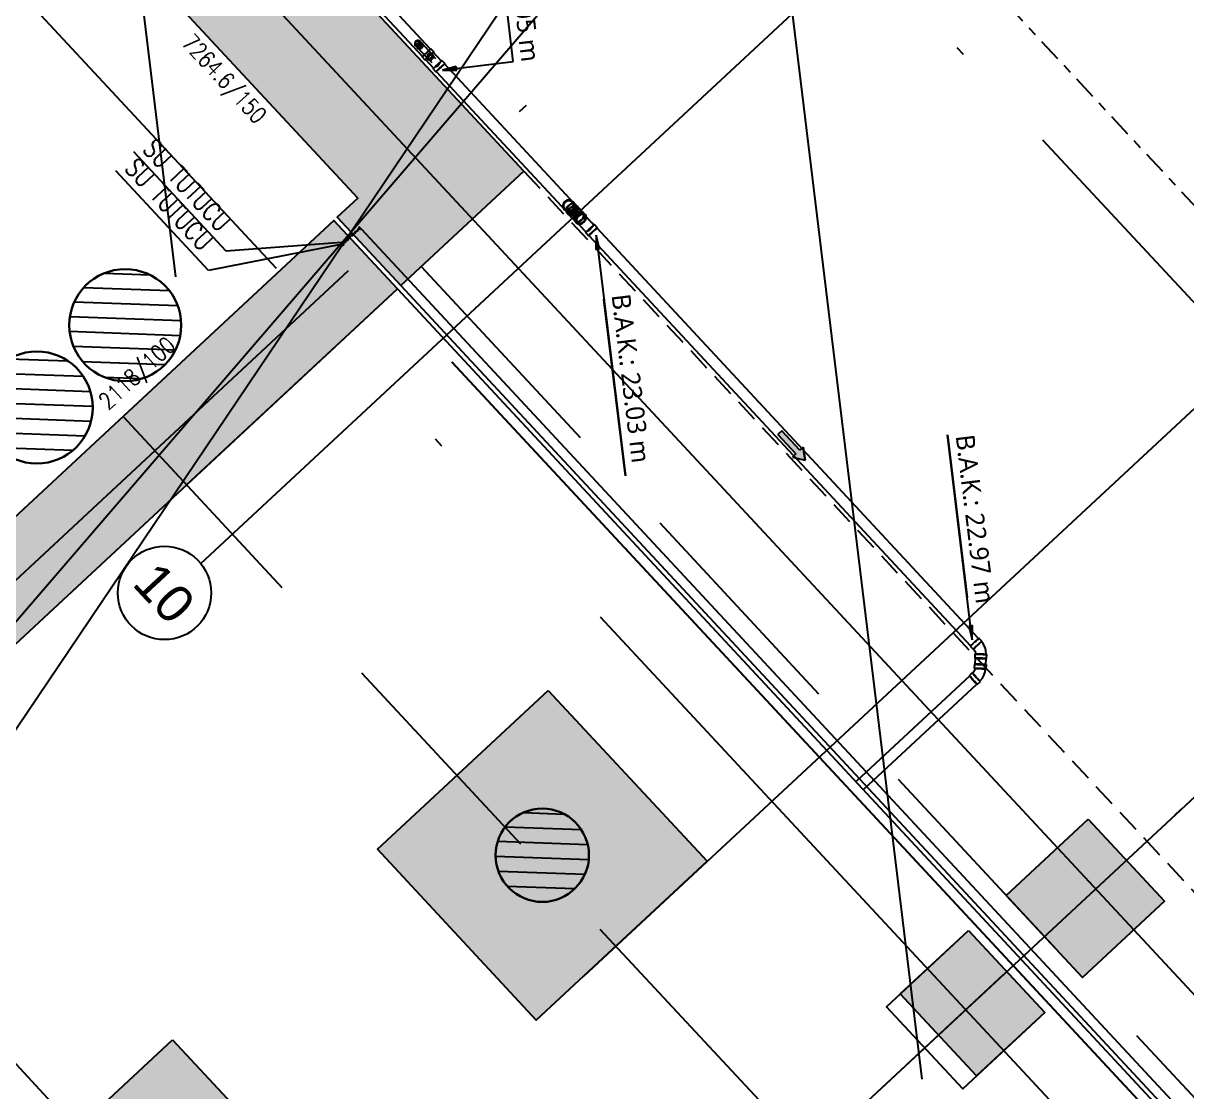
# Model space of a CAD drawing. Header units: millimetres. Extents: x 400382 to 401276, y 4543898 to 4544126.
# Drawn here: x 400468.57 to 400481.03, y 4543999.73 to 4544011.17 of the extents above; entities that cross this region are included whole.
import ezdxf
from ezdxf.enums import TextEntityAlignment as Align

# ---------------------------------------------------------------- set-up
doc = ezdxf.new("R2010")
doc.units = ezdxf.units.MM
for name, pattern in [('AKS', [3, 2.5, -0.25, 0, -0.25]), ('CENTER', [2, 1.25, -0.25, 0.25, -0.25]), ('DASHDOT2', [0.5, 0.25, -0.125, 0, -0.125]), ('HIDDEN', [0.375, 0.25, -0.125]), ('UUC-ST-KAL-I05-101-U-000$0$ACAD_ISO05W100', [33, 24, -3, 0, -3, 0, -3])]:
    doc.linetypes.add(name, pattern=pattern)
for name, color, linetype in [('aks prota', 2, 'AKS'), ('bosluk tarama prota', 8, 'Continuous'), ('caks prota', 4, 'Continuous'), ('kiriş prota', 6, 'Continuous'), ('kolon prota', 1, 'Continuous'), ('kolon tarama prota', 252, 'Continuous'), ('lperde prota', 4, 'Continuous'), ('merdiven prota', 2, 'Continuous'), ('not yazısı prota', 6, 'Continuous'), ('not çizgisi prota', 4, 'Continuous'), ('perde prota', 1, 'Continuous'), ('PRT-AL-TUNEL_EKSENI', 14, 'DASHDOT2'), ('skesit prota', 7, 'Continuous'), ('st_s_ölçü', 4, 'Continuous'), ('taks prota', 7, 'Continuous'), ('TARAMA', 8, 'Continuous'), ('UUC-ST-KAL-I05-101-U-000$0$st_s_su tutucu', 2, 'Continuous')]:
    doc.layers.add(name, color=color, linetype=linetype)
for name, color, linetype, lineweight in [('PRT-Geo-Pile_100', 101, 'Continuous', 30), ('PRT-Geo-Pile_120', 101, 'Continuous', 30), ('PRT-Geo-Pile_No.', 151, 'Continuous', 25)]:
    doc.layers.add(name, color=color, linetype=linetype, lineweight=lineweight)
doc.styles.add('OLCU', font='romanstw.shx')
doc.styles.add('prt-kd-kot', font='Arial.ttf')
doc.styles.add('Segoe UI Light_1', font='', dxfattribs={"height": 199.9999999999999})
doc.styles.add('TAKS', font='Arial Unicode.ttf')
doc.styles.add('tkolon', font='romanstw.shx')
doc.styles.add('TSIMPLEX', font='romanstw.shx')
doc.styles.get('Segoe UI Light_1').set_extended_font_data('Segoe UI Light')
doc.dimstyles.new('1-50', dxfattribs={"dimtxt": 10, "dimasz": 4, "dimexe": 4, "dimexo": 8, "dimgap": 4, "dimtad": 1, "dimdec": 1, "dimrnd": 0.05, "dimzin": 9, "dimdsep": 46, "dimtxsty": 'OLCU', "dimblk1": 'OBLIQUE', "dimblk2": 'OBLIQUE', "dimsah": 1, "dimcen": 2, "dimdle": 4, "dimclrd": 4, "dimclre": 4, "dimclrt": 3, "dimadec": 1, "dimazin": 0, "dimtfac": 1, "dimtdec": 1, "dimtix": 1, "dimtmove": 2, "dimatfit": 3, "dimldrblk": 'OBLIQUE', "dimfxl": 1, "dimtvp": 1, "dimtolj": 1, "dimtzin": 1, "dimarcsym": 0})
pattern_1 = [(45, (15044.71205428304, 54416.46894275729), (-11.22532015133644, 11.22532015133644), [])]

# ---------------------------------------------------------------- blocks, each defined once
blk = doc.blocks.new('Flow Direction - Flow Direction _25mm_-1035271-_17_70 m  ARA KAT')
at = {"layer": 'TARAMA'}
blk.add_hatch(color=256, dxfattribs=at).paths.add_polyline_path([(0, 1.015187933717243e-13), (-117.0416345659798, -78.02775637731982), (-117.0416345659799, -29.99999999999993), (-400.0000000000001, -29.99999999999991), (-400, 30.00000000000008), (-117.04163456598, 30.00000000000008), (-117.0416345659799, 78.02775637732009)], flags=0)
for p, q in [((-117.04163456598, 30.00000000000009), (-400, 30.00000000000008)), ((-400, 30.00000000000008), (-400.0000000000001, -29.99999999999991)), ((-117.0416345659798, 30.00000000000008), (-399.9999999999999, 30.00000000000008)), ((-399.9999999999999, 30.00000000000008), (-400, -29.99999999999991)), ((-1.691979889528737e-14, 8.459899447643693e-14), (-117.0416345659799, 78.02775637732009)), ((-117.0416345659799, 78.02775637732012), (-117.04163456598, 30.00000000000008)), ((-117.0416345659798, 78.02775637732002), (0, 8.459899447643693e-14)), ((-117.0416345659798, 30.00000000000008), (-117.0416345659798, 78.02775637732002)), ((-117.0416345659798, -78.02775637731985), (0, 1.015187933717243e-13)), ((-117.0416345659798, -78.02775637731985), (0, 8.459899447643693e-14)), ((-400.0000000000001, -29.99999999999991), (-117.0416345659799, -29.99999999999993)), ((-117.0416345659799, -29.99999999999993), (-400, -29.99999999999991)), ((-117.0416345659799, -29.99999999999993), (-117.0416345659798, -78.02775637731982)), ((-117.0416345659799, -29.99999999999993), (-117.0416345659798, -78.02775637731988))]:
    blk.add_line(p, q, dxfattribs=at)
blk = doc.blocks.new('17.60 mekanik')
at = {"layer": 'kolon tarama prota'}
for points in [[(142498.7345392519, 61096.31009688039), (142509.1489546548, 61107.28460084838), (142505.9536814177, 61109.60610274366)], [(143332.0856859543, 61096.3149587227), (143321.1111819863, 61106.72937412559), (143318.7896800911, 61103.53410088858)], [(142740.3260486737, 61096.31098754032), (142751.3005526417, 61085.89657213743), (142753.622054537, 61089.09184537444)]]:
    blk.add_hatch(color=256, dxfattribs=at).paths.add_polyline_path(points, flags=0)
for p, q in [((142543.6057809019, 61158.07006263654), (142401.2302046175, 61261.51197375637)), ((143153.3145281355, 61226.19980765881), (143295.3115458339, 61123.032935451)), ((143332.0856859543, 61096.3149587227), (143153.3145281355, 61226.19980765881)), ((142498.7345392519, 61096.31009688039), (142543.6057809019, 61158.07006263654)), ((142473.4761153805, 61102.21001619044), (142022.1880401697, 61102.21004471737)), ((142463.7513419897, 61099.73842224488), (142462.3916925595, 61099.73842216311)), ((142478.6029155109, 61099.61006914728), (142463.7510736697, 61099.60886062901)), ((142477.9208728324, 61102.68543038959), (142473.4760946409, 61102.6854161904)), ((142490.7802532185, 61102.02507146985), (142477.9208749421, 61102.0250303896)), ((142479.936698632, 61099.74160907136), (142478.6031842607, 61099.74160915821)), ((142495.2250293003, 61102.68548566903), (142490.7802511088, 61102.68547146985)), ((142706.5177773688, 61102.21076065976), (142495.225030819, 61102.21008566903)), ((142505.9536814177, 61109.60610274366), (142498.7345392519, 61096.31009688039)), ((142498.7345392519, 61096.31009688039), (142509.1489546548, 61107.28460084838)), ((142509.1489546548, 61107.28460084838), (142505.9536814177, 61109.60610274366)), ((142704.3499107929, 61102.68311357524), (142701.1401604174, 61102.68311266172)), ((142713.4770215991, 61102.21090212128), (142704.3499109273, 61102.21089952365)), ((142710.9625316242, 61102.68619048769), (142706.5177534327, 61102.68616065965)), ((142727.3152198046, 61102.02590022734), (142710.962536056, 61102.02579048769)), ((142716.5885576837, 61102.6863016956), (142713.4770241504, 61102.68630212128)), ((142727.3153366866, 61102.02590022809), (142716.5885575934, 61102.0259016956)), ((142730.7125660918, 61102.02592302626), (142727.3153299484, 61102.02590022808)), ((142735.1573398514, 61102.68635285427), (142730.71256166, 61102.68632302624)), ((143335.7022757803, 61102.21498299305), (142735.1573430417, 61102.21095285429)), ((143321.1111819863, 61106.72937412559), (143318.7896800911, 61103.53410088858)), ((143318.7896800911, 61103.53410088858), (143332.0856859543, 61096.3149587227)), ((143332.0856859543, 61096.3149587227), (143321.1111819863, 61106.72937412559)), ((143340.1470811823, 61102.69039162651), (143335.7023029908, 61102.69038299317)), ((142022.1880394238, 61090.41004471736), (142473.4761146346, 61090.41001619044)), ((142462.3916929722, 61092.8753421631), (142463.7513424025, 61092.87534224488)), ((142463.7516107223, 61093.00886065087), (142478.6034525635, 61093.01006916913)), ((142473.4761353743, 61089.93461619048), (142477.9209135658, 61089.93463038965)), ((142477.9209114561, 61090.59503038965), (142490.7802897325, 61090.59507146991)), ((142478.6031838137, 61092.87852915821), (142479.9366981851, 61092.87852907136)), ((142485.022564304, 61099.32631874014), (142479.936698605, 61099.32631907136)), ((142479.9366982121, 61093.29381907136), (142485.022545045, 61093.29381874015)), ((142490.7802918422, 61089.93467146991), (142495.2250700337, 61089.9346856691)), ((142490.7897781819, 61099.00882457395), (142490.7897955987, 61093.611324574)), ((142495.225068515, 61090.41008566909), (142706.5178150648, 61090.41076065983)), ((142701.1401640464, 61089.93231266172), (142704.3499144219, 61089.93231357523)), ((142704.3499142857, 61090.41089952365), (142713.4770249574, 61090.41090212128)), ((142706.5178390009, 61089.93536065993), (142710.9626171923, 61089.93539048797)), ((142710.9626127605, 61090.59579048795), (142730.7126427963, 61090.59592302651)), ((142713.477022406, 61089.93550212128), (142716.5885559393, 61089.9355016956)), ((142716.5885560297, 61090.5959016956), (142727.315257375, 61090.59590022811)), ((142730.7126472281, 61089.93552302653), (142735.1574254195, 61089.93555285456)), ((142730.7465234972, 61099.40550185963), (142730.7465654502, 61093.21639070998)), ((142735.1574222292, 61090.41095285455), (143335.7023549678, 61090.41498299332)), ((142740.3260486737, 61096.31098754032), (142751.3005526417, 61085.89657213743)), ((142753.622054537, 61089.09184537444), (142740.3260486737, 61096.31098754032)), ((142740.3260486737, 61096.31098754032), (142950.3142623508, 60943.74561992402)), ((142751.3005526417, 61085.89657213743), (142753.622054537, 61089.09184537444)), ((143335.7023277574, 61089.9395829932), (143340.1471059489, 61089.93959162654)), ((143345.1258112742, 61087.87735024259), (143348.2687437739, 61084.73441774291)), ((143357.2849209194, 61093.75059488846), (143354.1419884198, 61096.89352738814)), ((143361.5524791529, 61088.81071952745), (143356.9487623557, 61093.41443632469)), ((143365.0315702163, 61086.00394559155), (143361.8886377167, 61089.14687809123)), ((143348.6049023377, 61085.07057630669), (143353.2086191349, 61080.46685950945)), ((143352.8724605711, 61080.13070094567), (143356.0153930708, 61076.98776844599)), ((143358.0776452489, 61072.00905126862), (143358.0776452489, 61067.56427350196)), ((143358.5530452489, 61067.56427350196), (143358.5530452489, 60902.21685996561)), ((143370.3530452489, 60902.21685996561), (143370.3530452489, 61067.56427350195)), ((143370.8284452489, 61067.56427350195), (143370.8284452489, 61072.00905126862)), ((142950.3142623508, 60943.74561992402), (142796.5308675166, 61055.47579637212))]:
    blk.add_line(p, q, dxfattribs=at)
at = {"layer": 'kolon tarama prota', "flags": 128}
for points in [[(142691.6413250749, 61096.3077099583), (142692.1109964844, 61098.5765775961), (142693.4428146163, 61100.47252381223), (142695.4178756178, 61101.68392202546), (142697.3563234484, 61102.02271158482)], [(142697.3563234484, 61102.02271158482), (142697.8295021852, 61102.02271171949), (142699.2125628475, 61102.02271211311), (142701.1401606054, 61102.02271266172)], [(142697.3563234484, 61102.02271158482), (142699.6251910862, 61101.55304017536), (142701.5211373024, 61100.22122204352), (142702.7325355156, 61098.24616104198), (142703.0713250749, 61096.30771321134)], [(143347.4887603726, 61100.56524833337), (143343.3974344464, 61101.75186622821), (143340.147082465, 61102.02999162651)], [(143353.6750151014, 61096.42655406985), (143350.3461494285, 61099.0846962842), (143347.4887603726, 61100.56524833337)], [(142456.9951498299, 61096.30688183855), (142457.4589980224, 61097.91405627169), (142458.707878763, 61099.02691821282), (142460.0113996486, 61099.32313201996)], [(142460.0114000114, 61093.29063201995), (142458.4042255782, 61093.75448021243), (142457.2913636371, 61095.00336095301), (142456.9951498299, 61096.30688183855)], [(142460.0113996486, 61099.32313201996), (142460.4829109423, 61099.32313204831), (142461.8414831849, 61099.32313213002), (142462.3916925845, 61099.3231321631)], [(142460.0113996486, 61099.32313201996), (142461.6185740817, 61098.85928382748), (142462.7314360228, 61097.6104030869), (142463.0276498299, 61096.30688220136)], [(142463.0276498299, 61096.30688220136), (142462.5638016375, 61094.69970776821), (142461.3149208969, 61093.58684582708), (142460.0114000114, 61093.29063201995)], [(142462.3916929473, 61093.29063216311), (142460.797466876, 61093.29063206723), (142460.0529685115, 61093.29063202245), (142460.0114000114, 61093.29063201995)], [(142697.3563267015, 61090.59271158481), (142695.0874590637, 61091.06238299427), (142693.1915128475, 61092.39420112612), (142691.9801146343, 61094.36926212765), (142691.6413250749, 61096.3077099583)], [(142703.0713250749, 61096.30771321134), (142702.6016536655, 61094.03884557353), (142701.2698355336, 61092.14289935739), (142699.2947745321, 61090.93150114418), (142697.3563267015, 61090.59271158481)], [(142701.1401638584, 61090.59271266172), (142699.0300232893, 61090.59271206116), (142697.7372212936, 61090.59271169322), (142697.3563267015, 61090.59271158481)], [(143340.1471046662, 61090.59999162654), (143342.7999989321, 61090.12865387848), (143343.1025040606, 61090.01036057625)], [(143343.1025040606, 61090.01036057625), (143345.3714033272, 61088.55705025535), (143345.5927845925, 61088.34432356089)], [(143356.4823663891, 61077.45474176429), (143358.0249600105, 61075.24556847693), (143358.15181762, 61074.95623946997)], [(143358.15181762, 61074.95623946996), (143358.731565851, 61072.32490120744), (143358.7380452489, 61072.00905126862)], [(143368.7117606766, 61079.3303111019), (143366.6535144306, 61083.06001171287), (143364.564596898, 61085.53697227325)], [(143370.1680452489, 61072.00905126862), (143369.6937721644, 61076.24250930016), (143368.7117606766, 61079.3303111019)]]:
    blk.add_lwpolyline(points, dxfattribs=at)
at = {"layer": 'kolon tarama prota'}
for centre, radius, start, end in [((142460.01139983, 61096.30688201996), 3.431539999999599, 3.44761135453598e-06, 180.0000034476114), ((142460.01139983, 61096.30688201996), 3.431539999999599, 3.44761135453598e-06, 180.0000034476114), ((142460.0113998301, 61096.30406869807), 3.299999999998459, 323.9999999985069, 143.9999999985069), ((142697.3563250749, 61096.30771158481), 6.375399999999811, 1.6308410663778e-05, 180.0000163084107), ((142697.3563250749, 61096.30771158481), 6.375400000000988, 1.6308410663778e-05, 180.0000163084107), ((142697.3563250757, 61096.30489854591), 5.900000000000729, 143.9999999985069, 323.9999999985069), ((142697.3563250749, 61096.30771158481), 5.714999999998922, 1.6308410663778e-05, 180.0000163084107), ((142697.3563250757, 61096.30489854591), 5.899999999998244, 323.9999999985069, 143.9999999985069), ((142460.01139983, 61096.30688201996), 3.431540000000455, 180.0000034476114, 3.44761135453598e-06), ((142460.01139983, 61096.30688201996), 3.431540000000455, 180.0000034476114, 3.44761135453598e-06), ((142460.0113998301, 61096.30406869807), 3.300000000001456, 143.9999999985069, 323.9999999985069), ((142460.01139983, 61096.30688201996), 3.016249999999728, 3.44761135453598e-06, 180.0000034476114), ((142460.01139983, 61096.30688201996), 3.016250000000049, 180.0000034476114, 3.44761135453598e-06), ((142697.3563250749, 61096.30771158481), 6.375400000000133, 180.0000163084107, 1.6308410663778e-05), ((142697.3563250749, 61096.30771158481), 6.375399999998955, 180.0000163084107, 1.6308410663778e-05), ((142697.3563250749, 61096.30771158481), 5.715000000002131, 180.0000163084107, 1.6308410663778e-05)]:
    blk.add_arc(centre, radius, start, end, dxfattribs=at)
for centre, major_axis, ratio, start_param, end_param in [((142462.3916927659, 61096.30688216311), (-2.063843656254328e-07, 3.431540000000714), 0.7004242626317124, 4.712388980383243, 7.853981633973042), ((142463.7513421961, 61096.30688224488), (-2.063811692243929e-07, 3.431539999999858), 0.7004242626330718, 4.712388980383896, 7.853981633973882), ((142463.751342196, 61096.30886063994), (-0.000268526310852232, 3.299999989074634), 0.7005183079747959, 0, 1.570796326793954), ((142463.751342196, 61096.30886063994), (-0.0002685263064374302, 3.299999989074635), 0.7005183079749576, 4.712388980385214, 6.283185307180116), ((142473.4761150076, 61096.31001619044), (-2.036669967678136e-05, 6.375399999968627), 0.009989936806608915, 4.712392207359096, 7.853984860948209), ((142473.4761150076, 61096.31001619044), (3.729509232830347e-07, 5.89999999999984), 0.00998993680687968, 0, 1.570796326794767), ((142473.4761150076, 61096.31001619044), (3.729509314709295e-07, 5.899999999999839), 0.00998993680668014, 4.712388980384699, 6.283185307179606), ((142478.6031840372, 61096.31006915821), (2.234818497457375e-07, 3.431539999998535), 0.714135448144929, 4.712393590068457, 7.853986243658842), ((142478.6031840372, 61096.31006915821), (-0.0002685263060401917, 3.299999989075222), 0.7005183079742164, 5.166977956605479e-13, 1.570796326795407), ((142479.9366984086, 61096.31006907136), (2.234787600185527e-07, 3.431540000000247), 0.7141354481448221, 4.712393590068235, 7.85398624365795), ((142477.9208931991, 61096.31003038962), (-2.036669968297471e-05, 6.375399999968625), 0.009989936806541831, 4.712392207359096, 7.853984860948796), ((142477.9208931991, 61096.31003038962), (-1.82570016991207e-05, 5.714999999971599), 0.00998993680639525, 4.71239220735928, 7.853984860948671), ((142478.6031840372, 61096.31006915821), (-0.0002685263083929972, 3.299999989075222), 0.7005183079749301, 4.712388980383825, 6.283185307179079), ((142490.7802714755, 61096.31007146988), (-2.036669895082748e-05, 6.375399999967181), 0.00998993680691341, 4.712392207358736, 7.853984860948848), ((142490.7802714755, 61096.31007146988), (-1.82570065422835e-05, 5.7149999999724), 0.009989936806656182, 4.712392207359263, 7.85398486094856), ((142495.225049667, 61096.31008566907), (-2.036669936002918e-05, 6.375399999966593), 0.009989936806293277, 4.712392207358827, 7.853984860948839), ((142495.225049667, 61096.31008566907), (-1.884799723884789e-05, 5.899999999969411), 0.00998993680636081, 4.973799150320701e-14, 1.570796326794944), ((142495.225049667, 61096.31008566907), (-1.884799725604247e-05, 5.899999999969411), 0.009989936806759884, 4.712388980384447, 6.28318530717934), ((142701.1401622319, 61096.30771266172), (-1.814472896956454e-06, 6.375399999999021), 0.691784960782714, 4.712388980385722, 7.853981633975112), ((142701.1401622319, 61096.30771266172), (-1.626527926652134e-06, 5.714999999999868), 0.6917849607830663, 4.712388980384222, 7.853981633974284), ((142704.3499126074, 61096.30771357523), (-1.814478986348257e-06, 6.375399999999875), 0.6917849607828563, 4.712388980384977, 7.853981633974407), ((142704.3499126065, 61096.31089952365), (-1.679177425377277e-06, 5.899999999999222), 0.6917849607831877, 0, 1.570796326794847), ((142704.3499126065, 61096.31089952365), (-1.679178559400708e-06, 5.899999999999222), 0.6917849607833874, 4.712388980384356, 6.283185307179252), ((142706.5177962168, 61096.31076065979), (-4.278405214890516e-05, 6.37539999985523), 0.009989936806531942, 4.71239575924605, 7.853988412836112), ((142706.5177962168, 61096.31076065979), (-1.884799958796038e-05, 5.899999999971119), 0.009989936806430398, 1.463273946455956e-13, 1.57079632679504), ((142706.5177962168, 61096.31076065979), (-1.884799960720192e-05, 5.899999999971118), 0.009989936806484962, 4.712388980384489, 6.283185307179383), ((142713.4770232782, 61096.31090212128), (8.721996992687353e-07, 6.375400000001296), 0.7141354481318702, 4.712398663884951, 7.853991317474241), ((142713.4770232782, 61096.31090212128), (-1.679181875089288e-06, 5.90000000000125), 0.6917849607832038, 0, 1.570796326793836), ((142710.9625744082, 61096.31079048783), (-4.278405331281858e-05, 6.375399999856087), 0.009989936806480106, 4.712395759246686, 7.85398841283616), ((142710.9625744082, 61096.31079048783), (-3.835223950884731e-05, 5.714999999872245), 0.00998993680617099, 4.712395759246722, 7.853988412836159), ((142716.5885568115, 61096.3109016956), (8.72209868751362e-07, 6.375399999998728), 0.7141354481321072, 4.712398663885906, 7.853991317476202), ((142716.5885568115, 61096.3109016956), (7.818596555875134e-07, 5.71500000000088), 0.7141354481317371, 4.712398663886356, 7.853991317475438), ((142713.4770232782, 61096.31090212128), (-1.679178042745124e-06, 5.900000000001249), 0.6917849607829495, 4.712388980384707, 6.283185307179458), ((142730.712604444, 61096.31092302639), (-4.278405361984549e-05, 6.37539999985812), 0.009989936806292265, 4.712395759246501, 7.853988412836244), ((142730.712604444, 61096.31092302639), (-3.835223922093274e-05, 5.714999999870214), 0.009989936806998525, 4.712395759246218, 7.853988412835917), ((142735.1573826355, 61096.31095285442), (-4.278405212015031e-05, 6.37539999985523), 0.00998993680629679, 4.712395759246638, 7.853988412836296), ((142735.1573826355, 61096.31095285442), (-3.959373643599331e-05, 5.899999999867191), 0.00998993680610823, 1.041389197098397e-13, 1.570796326794998), ((142735.1573826355, 61096.31095285442), (-3.95937364441812e-05, 5.89999999986719), 0.009989936806307767, 4.712388980384646, 6.283185307179539), ((143335.7023153741, 61096.31498299318), (-1.238330300203524e-05, 6.375399999989607), 0.009989936806798601, 6.279033826574157, 9.420626480209293), ((143335.7023153741, 61096.31498299318), (-3.959373559797017e-05, 5.899999999868368), 0.009989936806505312, 0, 1.570796326794716), ((143335.7023153741, 61096.31498299318), (-1.238330586424542e-05, 6.375399999988099), 0.009989936806429766, 3.137441172984616, 6.27903382652906), ((143335.7023153741, 61096.31498299318), (-3.959373556849375e-05, 5.899999999868367), 0.009989936806251213, 4.712388980384992, 6.283185307179902), ((143340.1470935656, 61096.31499162652), (-1.238330267466843e-05, 6.375399999987574), 0.009989936806483173, 6.279033826574096, 9.42062648016389), ((143340.1470935656, 61096.31499162652), (-1.110056962108726e-05, 5.714999999990726), 0.009989936806721295, 6.279033826589021, 9.420626480163833), ((143340.1470935656, 61096.31499162652), (-1.238330267953464e-05, 6.375399999987575), 0.009989936806801991, 3.137441172984364, 6.279033826574157), ((143340.1470935656, 61096.31499162652), (-1.11005704633737e-05, 5.714999999989545), 0.009989936806516745, 3.137441172969412, 6.279033826574183), ((142462.3916927659, 61096.30688216311), (-2.063803758388787e-07, 3.431540000001035), 0.7004242626316467, 1.570796326794271, 4.712388980384058), ((142462.3916927659, 61096.30688216311), (-1.814014841009329e-07, 3.016249999999454), 0.7004242626309335, 4.712388980385194, 7.853981633974615), ((142462.3916927659, 61096.30688216311), (-1.813998758828443e-07, 3.016249999999189), 0.700424262631918, 1.570796326795402, 4.712388980385567), ((142463.7513421961, 61096.30688224488), (-2.063757529152666e-07, 3.431539999999326), 0.700424262631996, 1.570796326795396, 4.712388980385001), ((142463.751342196, 61096.30886063994), (-0.0002685263040345515, 3.299999989075545), 0.7005183079743755, 1.570796326795395, 3.141592653590291), ((142463.751342196, 61096.30886063994), (-0.0002685263032244077, 3.299999989075545), 0.7005183079745052, 3.141592653590641, 4.712388980385895), ((142473.4761150076, 61096.31001619044), (-2.036669779222567e-05, 6.375399999966328), 0.009989936806965244, 1.570799553768626, 4.712392207359098), ((142473.4761150076, 61096.31001619044), (3.729525281103999e-07, 5.899999999999572), 0.009989936806880132, 1.57079632679477, 3.141592653589668), ((142473.4761150076, 61096.31001619044), (3.729525362982947e-07, 5.899999999999572), 0.009989936806680593, 3.1415926535898, 4.712388980384702), ((142478.6031840372, 61096.31006915821), (2.23488303504263e-07, 3.431540000000891), 0.7141354481443448, 1.570800936480599, 4.7123935900698), ((142478.6031840372, 61096.31006915821), (-0.000268526299777838, 3.299999989073835), 0.7005183079752251, 1.570796326796736, 3.141592653591114), ((142479.9366984086, 61096.31006907136), (2.234808942068041e-07, 3.431540000001424), 0.7141354481441096, 1.570800936478808, 4.712393590068679), ((142479.9366984086, 61096.31006907136), (1.964351721528476e-07, 3.016250000000873), 0.7141354481438027, 4.712393590069118, 7.853986243658343), ((142479.9366984086, 61096.31006907136), (1.964333364316435e-07, 3.016249999998841), 0.7141354481450644, 1.570800936478323, 4.712393590068682), ((142477.9208931991, 61096.31003038962), (-2.036669892693884e-05, 6.375399999967181), 0.009989936806611175, 1.570799553769211, 4.712392207359096), ((142477.9208931991, 61096.31003038962), (-1.825699936695889e-05, 5.714999999969889), 0.0099899368067354, 1.570799553769089, 4.712392207359285), ((142478.6031840372, 61096.31006915821), (-0.0002685263013978962, 3.299999989073834), 0.7005183079749657, 3.141592653590414, 4.712388980385311), ((142490.7802714755, 61096.31007146988), (-2.036670128616881e-05, 6.375399999968894), 0.009989936806860234, 1.570799553769258, 4.712392207358732), ((142490.7802714755, 61096.31007146988), (-1.825699977223907e-05, 5.7149999999693), 0.009989936805762779, 1.570799553768985, 4.712392207359274), ((142489.8278190059, 61096.3100684272), (1.964335224944479e-07, 3.016250000000284), 0.714135448145006, 4.71239359006855, 5.820235188923697), ((142489.8278190059, 61096.3100684272), (1.964327315709227e-07, 3.016249999999742), 0.7141354481450096, 3.604551991212995, 4.712393590068363), ((142495.225049667, 61096.31008566907), (-2.036670172677964e-05, 6.375399999968304), 0.009989936806978737, 1.570799553769249, 4.712392207358824), ((142495.225049667, 61096.31008566907), (-1.884799798886367e-05, 5.899999999970853), 0.009989936806358363, 1.570796326794943, 3.141592653589837), ((142495.225049667, 61096.31008566907), (-1.884799800401127e-05, 5.899999999970853), 0.009989936806757442, 3.141592653589547, 4.712388980384446), ((142701.1401622319, 61096.30771266172), (-1.814478560334159e-06, 6.375399999999876), 0.6917849607831754, 1.570796326794912, 4.712388980385107), ((142701.1401622319, 61096.30771266172), (-1.626525937121718e-06, 5.714999999999868), 0.6917849607835717, 1.570796326794932, 4.712388980384462), ((142704.3499126074, 61096.30771357523), (-1.814479761401854e-06, 6.375399999999552), 0.6917849607831597, 1.570796326794737, 4.712388980384893), ((142704.3499126065, 61096.31089952365), (-1.679177425377277e-06, 5.899999999999222), 0.6917849607831877, 1.570796326794847, 3.141592653589738), ((142704.3499126065, 61096.31089952365), (-1.679178559400708e-06, 5.899999999999222), 0.6917849607833874, 3.141592653589459, 4.712388980384356), ((142706.5177962168, 61096.31076065979), (-4.278405448690678e-05, 6.375399999856942), 0.009989936806159946, 1.570803105656521, 4.712395759246046), ((142706.5177962168, 61096.31076065979), (-1.884799958796038e-05, 5.899999999971119), 0.009989936806430398, 1.57079632679504, 3.141592653589933), ((142706.5177962168, 61096.31076065979), (-1.884799960720192e-05, 5.899999999971118), 0.009989936806484962, 3.14159265358959, 4.712388980384489), ((142713.4770232782, 61096.31090212128), (8.721980801493345e-07, 6.375399999998407), 0.7141354481321099, 1.570806010294473, 4.71239866388477), ((142713.4770232782, 61096.31090212128), (-1.679179616867657e-06, 5.900000000000395), 0.691784960783304, 1.570796326794101, 3.141592653588991), ((142710.9625744082, 61096.31079048783), (-4.278405242983152e-05, 6.375399999857263), 0.00998993680642777, 1.570803105656576, 4.712395759246688), ((142710.9625744082, 61096.31079048783), (-3.835223920665665e-05, 5.714999999870214), 0.00998993680623087, 1.570803105656574, 4.712395759246723), ((142716.5885568115, 61096.3109016956), (8.722069370844058e-07, 6.375399999999906), 0.7141354481318917, 1.570806010296288, 4.712398663885578), ((142716.5885568115, 61096.3109016956), (7.818543865239254e-07, 5.714999999998854), 0.7141354481321035, 1.570806010295193, 4.712398663885698), ((142713.4770232782, 61096.31090212128), (-1.679174650500063e-06, 5.900000000000399), 0.6917849607828503, 3.141592653590208, 4.712388980385104), ((142730.712604444, 61096.31092302639), (-4.278405009138752e-05, 6.375399999855554), 0.00998993680597746, 1.570803105656663, 4.712395759246506), ((142730.712604444, 61096.31092302639), (-3.835224039316328e-05, 5.714999999871067), 0.009989936806435375, 1.570803105656329, 4.712395759246215), ((142727.3153521027, 61096.3109002281), (7.818590960443596e-07, 5.715000000000024), 0.7141354481319004, 4.712398663885931, 5.284594640157733), ((142727.3153521027, 61096.3109002281), (7.818550888279232e-07, 5.715000000000003), 0.7141354481320015, 4.140202687613646, 4.71239866388543), ((142735.1573826355, 61096.31095285442), (-4.278405329025708e-05, 6.375399999856085), 0.00998993680611079, 1.570803105656708, 4.712395759246636), ((142735.1573826355, 61096.31095285442), (-3.959373761300891e-05, 5.899999999868043), 0.009989936806106783, 1.570796326794996, 3.141592653589891), ((142735.1573826355, 61096.31095285442), (-3.959373762078741e-05, 5.899999999868043), 0.00998993680630632, 3.141592653589758, 4.712388980384644), ((143335.7023153741, 61096.31498299318), (-3.959373613138996e-05, 5.899999999865157), 0.009989936806510747, 1.570796326794715, 3.141592653589596), ((143335.7023153741, 61096.31498299318), (-3.959373610232294e-05, 5.899999999865156), 0.00998993680625665, 3.141592653590084, 4.712388980384992), ((143349.633899847, 61092.38543881537), (4.50808857277883, 4.508088572775038), 0.009999500037439227, 0.004128390680599808, 3.145721044360569), ((143349.633899847, 61092.38543881537), (4.508088572774139, 4.508088572778444), 0.00999950003812069, 3.145721044270488, 6.287313697770108), ((143349.633899847, 61092.38543881537), (4.041115254479809, 4.041115254483683), 0.009999500037441404, 0.004128390601020758, 3.145721044270241), ((143349.633899847, 61092.38543881537), (4.041115254482484, 4.041115254479933), 0.009999500037982268, 3.145721044349511, 6.287313697859877), ((143352.7768323467, 61089.24250631568), (4.508088572776466, 4.508088572776749), 0.009999500037702955, 0.004128390680418774, 3.145721044270206), ((143352.7768323467, 61089.24250631568), (4.508088572776461, 4.508088572776754), 0.009999500037477516, 3.145721044270162, 6.287313697859962), ((143352.7768323467, 61089.24250631569), (4.171930009000072, 4.171930009003145), 0.009999500037214875, 1.57079632679505, 3.141592653589937), ((143352.7768323467, 61089.24250631569), (4.171930009000055, 4.171930009003164), 0.009999500037779255, 3.141592653589522, 4.712388980384427), ((143352.7768323467, 61089.24250631569), (4.171930009002749, 4.171930008999403), 0.009999500037216152, 1.505462419552176e-13, 1.570796326795058), ((143352.7768323467, 61089.24250631569), (4.171930009002732, 4.171930008999419), 0.009999500037780532, 4.712388980384434, 6.283185307179333), ((143357.3805491439, 61084.63878951845), (4.508088572773229, 4.508088572777764), 0.009999500037423137, 6.279043402332604, 9.42063605585834), ((143357.3805491439, 61084.63878951845), (4.508088572777608, 4.508088572776381), 0.00999950003764791, 3.137450748742868, 6.279043402396715), ((143357.3805491439, 61084.63878951845), (4.171930008997188, 4.171930009001644), 0.009999500037707344, 2.348521374386966e-13, 1.570796326795125), ((143357.3805491439, 61084.63878951845), (4.171930008997174, 4.171930009001658), 0.009999500037258715, 4.712388980384591, 6.283185307179478), ((143357.3805491439, 61084.63878951845), (4.171930009001898, 4.171930008998221), 0.009999500037949409, 1.570796326795135, 3.141592653590052), ((143357.3805491439, 61084.63878951845), (4.171930009001883, 4.171930008998235), 0.009999500037257173, 3.141592653589703, 4.712388980384601), ((143360.5234816436, 61081.49585701877), (4.508088572774395, 4.508088572776929), 0.009999500037459415, 6.279043402316965, 9.420636055922168), ((143360.5234816436, 61081.49585701877), (4.508088572777297, 4.508088572778397), 0.009999500037383792, 3.137450748758447, 6.279043402332833), ((143360.5234816436, 61081.49585701877), (4.041115254479433, 4.041115254480776), 0.009999500037827817, 6.279043402332655, 9.420636055922454), ((143360.5234816436, 61081.49585701877), (4.041115254479437, 4.041115254480776), 0.009999500037576325, 3.137450748742829, 6.279043402332616), ((143364.4530452489, 61072.00905126862), (6.375399999995898, 1.207703520521908e-13), 0.009999500037378557, 0.004141904847299246, 3.145734558415305), ((143364.4530452489, 61067.56427350195), (6.375400000001139, -7.564736337341247e-14), 0.009999500037554857, 0.004141904868942732, 3.145734558436948), ((143364.4530452489, 61072.00905126862), (6.375400000000259, -1.189123466360846e-12), 0.00999950003720348, 3.145734558436069, 6.287327212047661), ((143364.4530452489, 61067.56427350195), (6.37539999999675, 1.324492432396731e-12), 0.00999950003724382, 3.145734558415109, 6.287327212026695), ((143364.4530452489, 61067.56427350196), (5.900000000001615, -1.098406088307103e-12), 0.009999500037493284, 1.570796326794485, 3.14159265358939), ((143364.4530452489, 61067.56427350196), (5.900000000001615, -1.098406088307103e-12), 0.009999500037493284, 3.14159265358939, 4.712388980384272), ((143364.4530452489, 61072.00905126862), (5.715000000000402, 1.792441195469633e-13), 0.009999500037660623, 0.004141904862253205, 3.145734558437075), ((143364.4530452489, 61072.00905126862), (5.714999999999214, 1.064757657043134e-12), 0.009999500037363987, 3.145734558421719, 6.287327212026489), ((143364.4530452489, 61067.56427350196), (5.900000000000437, -2.419522915353591e-13), 0.009999500037495277, 0, 1.570796326794484), ((143364.4530452489, 61067.56427350196), (5.900000000000437, -2.419522915353591e-13), 0.009999500037495277, 4.71238898038427, 6.283185307179171)]:
    blk.add_ellipse(centre, major_axis=major_axis, ratio=ratio, start_param=start_param, end_param=end_param, dxfattribs=at)
at = {"layer": 'kolon tarama prota', "xscale": 0.1, "yscale": 0.1, "zscale": 0.1}
blk.add_blockref('Flow Direction - Flow Direction _25mm_-1035271-_17_70 m  ARA KAT', (143069.3023899391, 61096.31319523578), dxfattribs=at)
at = {"layer": 'kolon tarama prota', "char_height": 20, "attachment_point": 1, "rotation": 323.999999999999, "line_spacing_factor": 1.142578849721707, "style": 'Segoe UI Light_1'}
for s, insert, width in [('B.A.K.: 23.05 m', (142414.9505172339, 61286.88740665229), 213.156813964676), ('B.A.K.: 22.97 m', (143171.6684343092, 61248.20873777784), 212.6540856298536), ('B.A.K.: 23.03 m', (142810.251180133, 61080.85122926804), 213.156813964676)]:
    blk.add_mtext(s, dxfattribs=dict(at, insert=insert, width=width))
blk = doc.blocks.new('_Oblique')
at = {"layer": 'st_s_ölçü', "lineweight": -2}
blk.add_line((-0.5, -0.5), (0.5, 0.5), dxfattribs=at)
blk = doc.blocks.new('*U99')
at = {"layer": 'PRT-Geo-Pile_120'}
blk.add_circle((0, 0), 0.6, dxfattribs=at)
at = {"layer": 'PRT-Geo-Pile_No.', "style": 'prt-kd-kot'}
blk.add_attdef('Kazık_No:', text='', height=0.2500000000000001, rotation=90, dxfattribs=at).set_placement((-0.2191336971348793, -0.7689588211889175), align=Align.MIDDLE_LEFT)
blk = doc.blocks.new('*U101')
at = {"layer": 'PRT-Geo-Pile_100'}
blk.add_circle((0, 0), 0.5, dxfattribs=at)
at = {"layer": 'PRT-Geo-Pile_No.', "style": 'prt-kd-kot'}
blk.add_attdef('Kazık_No:', text='', height=0.2500000000000001, rotation=90, dxfattribs=at).set_placement((-0.2191336971348793, -0.7689588211889175), align=Align.MIDDLE_LEFT)
blk = doc.blocks.new('kazık1')
at = {"layer": 'kolon tarama prota', "transparency": 33554687}
h = blk.add_hatch(dxfattribs=at)
h.set_pattern_fill('ANSI31', color=256, scale=5)
h.set_pattern_definition(pattern_1)
edge = h.paths.add_edge_path()
edge.add_arc((172467.3347959698, 70661.30641139869), 60.00000000000003, 0, 360)
h = blk.add_hatch(dxfattribs=at)
h.set_pattern_fill('ANSI31', color=256, scale=5)
h.set_pattern_definition([(45, (15764.81261278046, 55263.47006949176), (-11.22532015133644, 11.22532015133644), [])])
edge = h.paths.add_edge_path()
edge.add_arc((173187.4404110964, 70601.6960894432), 50, 0, 360)
h = blk.add_hatch(dxfattribs=at)
h.set_pattern_fill('ANSI31', color=256, scale=5)
h.set_pattern_definition(pattern_1)
edge = h.paths.add_edge_path()
edge.add_arc((172467.3355183265, 70531.790490176), 60.00000000000003, 0, 360)
at = {"layer": 'kolon tarama prota', "transparency": 33554687, "xscale": 100.0000000000001, "yscale": 100.0000000000001, "zscale": 100.0000000000001, "rotation": 270.0012000308424}
for name, p in [('*U99', (172467.3347959698, 70661.30641139869)), ('*U101', (173187.4414583209, 70601.69608945417)), ('*U99', (172467.3355183265, 70531.790490176)), ('*U99', (172467.3362406832, 70402.2745689533))]:
    blk.add_blockref(name, p, dxfattribs=at)

msp = doc.modelspace()

# ---------------------------------------------------------------- hatches: boundary and pattern name
at = {"layer": 'bosluk tarama prota'}
h = msp.add_hatch(dxfattribs=at)
h.set_pattern_fill('DOTS', color=2, scale=0.09999999999999999, angle=-47.07600605198225)
h.set_pattern_definition([(312.9239939480178, (398960.7519760979, 4544959.878828598), (0.1703024845375482, 0.04999016788667697), [0, -0.15875])])
h.paths.add_polyline_path([(400474.1922145006, 4544004.027070845), (400475.8947834475, 4544002.196426428), (400474.0641390304, 4544000.493857481), (400472.3615700835, 4544002.324501898)])
h.paths.add_polyline_path([(400470.167526694, 4544000.283958076), (400471.8700956414, 4543998.453313658), (400470.0394512247, 4543996.750744712), (400468.3368822774, 4543998.581389129)])
h.paths.add_polyline_path([(400483.2085457589, 4543994.332487544), (400484.9111147057, 4543992.501843127), (400483.0804702886, 4543990.79927418), (400481.3779013418, 4543992.629918598)])
h.paths.add_polyline_path([(400479.1836338742, 4543990.58961571), (400480.886202821, 4543988.758971293), (400479.0555584044, 4543987.056402346), (400477.3529894575, 4543988.887046764)])
h.paths.add_polyline_path([(400477.5697131781, 4543984.690389128), (400475.8676403612, 4543986.520500094), (400471.3850935763, 4543982.351561065), (400474.7191067468, 4543978.7667473), (400476.6376220961, 4543980.551039556), (400475.0056817424, 4543982.305742355)])
h.paths.add_polyline_path([(400466.9070721753, 4543996.155125555), (400468.6096411222, 4543994.324481137), (400463.8513708543, 4543989.89910878), (400460.513523675, 4543993.488044966), (400462.1977165383, 4543995.054408397), (400463.8329947707, 4543993.296116628)])
at = {"layer": 'kolon tarama prota'}
h = msp.add_hatch(color=256, dxfattribs=at)
h.dxf.hatch_style = 1
h.paths.add_polyline_path([(400473.9304739307, 4544009.588737423), (400440.7516393499, 4544045.263444385), (400441.0592837702, 4544042.730103491), (400472.151058373, 4544009.29945525), (400471.931381043, 4544009.095146976), (400472.6124099507, 4544008.36288778)])
h = msp.add_hatch(color=256, dxfattribs=at)
h.dxf.hatch_style = 1
h.paths.add_polyline_path([(400475.1877268674, 4543976.291049382), (400489.7640577592, 4543989.847591606), (400489.0830301805, 4543990.579849374), (400475.2043419327, 4543977.672141347), (400457.8372407826, 4543994.621469549), (400472.5757715506, 4544008.328863828), (400471.8947695433, 4544009.0610941), (400456.3874313263, 4543994.639095882)])
h = msp.add_hatch(color=256, dxfattribs=at)
h.dxf.hatch_style = 1
h.paths.add_polyline_path([(400479.9774305578, 4544002.646388682), (400480.7946636528, 4544001.767679362), (400479.9159543328, 4544000.950446267), (400479.0987212379, 4544001.829155587)])
h = msp.add_hatch(color=256, dxfattribs=at)
h.dxf.hatch_style = 1
h.paths.add_polyline_path([(400478.6946002082, 4544001.456073426), (400477.9623424415, 4544000.775045848), (400478.779575536, 4543999.896336527), (400479.5118333027, 4544000.577364106)], flags=17)

# ---------------------------------------------------------------- linework, layer by layer
at = {"layer": 'aks prota', "ltscale": 10}
for p, q in [((400478.1981526054, 4543999.860730715), (400465.8023563614, 4544101.935644057)), ((400470.2035826906, 4544008.456690839), (400458.9526784429, 4544101.103831331)), ((400505.428375836, 4543974.620134032), (400392.4328112458, 4544096.115771411)), ((400470.4700639369, 4544005.384827921), (400496.0025286665, 4544029.130951608)), ((400474.5766574275, 4544000.969320352), (400500.1091221566, 4544024.71544404)), ((400476.6537896758, 4543998.735932428), (400502.1862544059, 4544022.482056115)), ((400453.7470770907, 4543991.500586018), (400475.8696006825, 4544012.075374516)), ((400491.7789214882, 4543986.506464638), (400468.3046522639, 4544011.746581919)), ((400460.7629851908, 4543983.956874483), (400482.8855251879, 4544004.531678239))]:
    msp.add_line(p, q, dxfattribs=at)
msp.add_lwpolyline([(400462.9816286368, 4544005.943329988), (400486.0306980158, 4543981.160398141)], dxfattribs=at)
at = {"layer": 'caks prota', "ltscale": 0.05}
msp.add_circle((400470.0809270972, 4544005.070365921), 0.5, dxfattribs=at)
at = {"layer": 'kiriş prota'}
for points in [[(400474.1922145006, 4544004.027070845), (400475.8947834475, 4544002.196426428), (400474.0641390304, 4544000.493857481), (400472.3615700835, 4544002.324501898)], [(400470.167526694, 4544000.283958076), (400471.8700956414, 4543998.453313658), (400470.0394512247, 4543996.750744712), (400468.3368822774, 4543998.581389129)]]:
    msp.add_lwpolyline(points, close=True, dxfattribs=at)
at = {"layer": 'kolon prota', "color": 1}
for points in [[(400479.9774305578, 4544002.646388682), (400480.7946636528, 4544001.767679362), (400479.9159543328, 4544000.950446267), (400479.0987212379, 4544001.829155587)], [(400478.6946002082, 4544001.456073426), (400479.5118333027, 4544000.577364106), (400478.779575536, 4543999.896336527), (400477.9623424415, 4544000.775045848)]]:
    msp.add_lwpolyline(points, close=True, dxfattribs=at)
at = {"layer": 'kolon tarama prota'}
for points in [[(400470.3180449493, 4544006.229104491), (400472.5757963983, 4544008.328837115), (400471.8947688197, 4544009.061094882), (400469.6370190312, 4544006.961360471)], [(400472.5757970628, 4544008.328836402), (400489.0830474002, 4543990.579830868)]]:
    msp.add_lwpolyline(points, dxfattribs=at)
at = {"layer": 'kolon tarama prota', "linetype": 'HIDDEN', "ltscale": 10}
msp.add_lwpolyline([(400469.6370190312, 4544006.961360471), (400487.5063545033, 4543987.747807173)], dxfattribs=at)
at = {"layer": 'kolon tarama prota'}
msp.add_lwpolyline([(400478.6959794662, 4544001.454590418), (400479.5132125611, 4544000.575881098), (400478.6345032412, 4543999.758648003), (400477.8172701462, 4544000.637357323)], close=True, dxfattribs=at)
msp.add_lwpolyline([(400478.6959794662, 4544001.454590418), (400479.5132125611, 4544000.575881098), (400478.6345032412, 4543999.758648003), (400477.8172701462, 4544000.637357323)], close=True, dxfattribs=at)
at = {"layer": 'perde prota'}
msp.add_line((400457.8372407826, 4543994.621469549), (400472.5757715506, 4544008.328863828), dxfattribs=at)
for points in [[(400473.9304739307, 4544009.588737423), (400440.7516393499, 4544045.263444385), (400441.0592837702, 4544042.730103491), (400472.151058373, 4544009.29945525), (400471.931381043, 4544009.095146976), (400472.6124099507, 4544008.36288778)], [(400473.9304739307, 4544009.588737423), (400472.6124099507, 4544008.36288778)], [(400472.5757715506, 4544008.328863828), (400471.8947695433, 4544009.0610941), (400456.3874313263, 4543994.639095882), (400475.1877268674, 4543976.291049382)], [(400472.5757715506, 4544008.328863828), (400489.0830301805, 4543990.579849374)], [(400489.1196602881, 4543990.613882247), (400472.6124099507, 4544008.36288778)]]:
    msp.add_lwpolyline(points, dxfattribs=at)
at = {"layer": 'perde prota', "linetype": 'HIDDEN'}
msp.add_lwpolyline([(400473.9304739307, 4544009.588737423), (400490.4377242681, 4543991.839731889)], dxfattribs=at)
at = {"layer": 'perde prota', "linetype": 'HIDDEN', "ltscale": 10}
msp.add_lwpolyline([(400472.8320872807, 4544008.567196054), (400487.1362133864, 4543993.187044412)], dxfattribs=at)
at = {"layer": 'PRT-AL-TUNEL_EKSENI', "ltscale": 10}
msp.add_line((400396.1307129674, 4544099.554960685), (400509.1262775576, 4543978.059323305), dxfattribs=at)
at = {"layer": 'skesit prota', "linetype": 'CENTER', "ltscale": 0.2}
msp.add_lwpolyline([(400439.3995189033, 4544054.072804031), (400492.1879414553, 4543997.313381063)], dxfattribs=at)
at = {"layer": 'UUC-ST-KAL-I05-101-U-000$0$st_s_su tutucu', "linetype": 'UUC-ST-KAL-I05-101-U-000$0$ACAD_ISO05W100', "ltscale": 0.05}
for points in [[(400472.0545916883, 4544008.896368407, -0.5773502691895264), (400472.0539202178, 4544008.899294574), (400472.0795576056, 4544008.92313832, -0.5773502691896774), (400472.0824274784, 4544008.922256746), (400472.0877242731, 4544008.899174147, 0.5773502691898074), (400472.0905941445, 4544008.898292575), (400472.124157731, 4544008.929507988), (400472.1281429227, 4544008.925223008), (400472.1311586518, 4544008.928027753), (400472.1271734606, 4544008.93231273), (400472.1511261649, 4544008.954589656), (400472.1551113562, 4544008.950304676), (400472.1581270872, 4544008.953109421), (400472.1541418959, 4544008.957394398), (400472.1692872825, 4544008.971480185), (400472.1844870406, 4544008.967863226), (400472.1882947804, 4544008.971404569), (400472.1670467202, 4544008.994251011), (400472.1632389794, 4544008.990709669), (400472.1657459401, 4544008.975287925), (400472.1506005526, 4544008.961202139), (400472.1466153599, 4544008.965487117), (400472.1435996303, 4544008.962682373), (400472.1475848225, 4544008.958397396), (400472.1236321181, 4544008.93612047), (400472.119646925, 4544008.940405447), (400472.1166311949, 4544008.937600704), (400472.1206163871, 4544008.933315726), (400472.0929152011, 4544008.90755257, -0.5773502691899163), (400472.0900453301, 4544008.908434142), (400472.0849723583, 4544008.930541353, 0.5773502691894145), (400472.0821024883, 4544008.931422926), (400472.0454730978, 4544008.897356202, 0.5773502691898413), (400472.0461445702, 4544008.894430034), (400472.067826462, 4544008.887769751, -0.5773502691890604), (400472.0684979344, 4544008.884843582), (400472.0407967465, 4544008.859080426), (400472.0368115553, 4544008.863365403), (400472.0337958252, 4544008.860560659), (400472.037781016, 4544008.856275683), (400472.0138283134, 4544008.833998756), (400472.0098431208, 4544008.838283734), (400472.0068273908, 4544008.835478991), (400472.0108125811, 4544008.831194013), (400471.9956671949, 4544008.817108227), (400471.9804674378, 4544008.820725188), (400471.976659697, 4544008.817183843), (400471.9979077573, 4544008.794337401), (400472.0017154985, 4544008.797878744), (400471.9992085383, 4544008.813300487), (400472.0143539249, 4544008.827386275), (400472.018339118, 4544008.823101296), (400472.0213548476, 4544008.82590604), (400472.0173696564, 4544008.830191016), (400472.0413223607, 4544008.852467942), (400472.045307552, 4544008.848182965), (400472.048323282, 4544008.850987709), (400472.0443380903, 4544008.855272686), (400472.0779016763, 4544008.886488097, 0.5773502691892096), (400472.0772302044, 4544008.889414266)], [(400472.0550008318, 4544008.896701237, -0.5773502691895264), (400472.0543293608, 4544008.899627404), (400472.0799667491, 4544008.923471152, -0.5773502691896774), (400472.0828366224, 4544008.922589578), (400472.0881334166, 4544008.899506979, 0.5773502691898074), (400472.0910032876, 4544008.898625406), (400472.124566874, 4544008.929840817), (400472.1285520657, 4544008.925555838), (400472.1315677953, 4544008.928360584), (400472.1275826041, 4544008.932645561), (400472.151535308, 4544008.954922486), (400472.1555205001, 4544008.950637508), (400472.1585362302, 4544008.953442251), (400472.154551039, 4544008.957727228), (400472.169696427, 4544008.971813016), (400472.1848961837, 4544008.968196057), (400472.1887039235, 4544008.9717374), (400472.1674558627, 4544008.994583841), (400472.1636481225, 4544008.9910425), (400472.1661550831, 4544008.975620756), (400472.1510096961, 4544008.96153497), (400472.1470245034, 4544008.965819947), (400472.1440087734, 4544008.963015204), (400472.1479939655, 4544008.958730226), (400472.1240412612, 4544008.936453301), (400472.1200560685, 4544008.940738279), (400472.1170403385, 4544008.937933534), (400472.1210255302, 4544008.933648556), (400472.0933243441, 4544008.907885401, -0.5773502691899163), (400472.0904544732, 4544008.908766974), (400472.0853815018, 4544008.930874186, 0.5773502691894145), (400472.0825116313, 4544008.931755757), (400472.0458822413, 4544008.897689033, 0.5773502691898413), (400472.0465537133, 4544008.894762864), (400472.068235605, 4544008.888102582, -0.5773502691890604), (400472.0689070774, 4544008.885176414), (400472.0412058905, 4544008.859413257), (400472.0372206988, 4544008.863698235), (400472.0342049692, 4544008.86089349), (400472.038190159, 4544008.856608513), (400472.0142374565, 4544008.834331587), (400472.0102522639, 4544008.838616565), (400472.0072365338, 4544008.835811822), (400472.0112217241, 4544008.831526845), (400471.996076338, 4544008.817441057), (400471.9808765817, 4544008.821058018), (400471.977068841, 4544008.817516675), (400471.9983169013, 4544008.794670233), (400472.0021246416, 4544008.798211575), (400471.9996176814, 4544008.813633317), (400472.0147630679, 4544008.827719105), (400472.018748261, 4544008.823434126), (400472.0217639906, 4544008.826238871), (400472.0177787994, 4544008.830523848), (400472.0417315038, 4544008.852800773), (400472.045716695, 4544008.848515796), (400472.0487324256, 4544008.85132054), (400472.0447472339, 4544008.855605517), (400472.0783108193, 4544008.886820927, 0.5773502691892096), (400472.0776393479, 4544008.889747096)]]:
    msp.add_lwpolyline(points, format="xyb", close=True, dxfattribs=at)
at = {"layer": 'UUC-ST-KAL-I05-101-U-000$0$st_s_su tutucu', "linetype": 'UUC-ST-KAL-I05-101-U-000$0$ACAD_ISO05W100'}
for points in [[(400472.1882947804, 4544008.971404569), (400489.6962998062, 4543990.147271136)], [(400472.1886973563, 4544008.971744461), (400489.6967023853, 4543990.147611031)], [(400489.5059127845, 4543989.970203968), (400471.9979077573, 4544008.794337401)], [(400489.5063153636, 4543989.970543863), (400471.998310334, 4544008.794677294)]]:
    msp.add_lwpolyline(points, dxfattribs=at)

# ---------------------------------------------------------------- block references
at = {"layer": 'merdiven prota', "xscale": 0.01, "yscale": 0.01, "zscale": 0.01, "rotation": 312.9239939588403}
msp.add_blockref('17.60 mekanik', (399055.2216017991, 4544638.04734298), dxfattribs=at)
at = {"layer": 'PRT-Geo-Pile_120', "xscale": 0.01, "yscale": 0.01, "zscale": 0.01, "rotation": 312.9239939480178}
msp.add_blockref('kazık1', (398777.687534438, 4544789.621933892), dxfattribs=at)

# ---------------------------------------------------------------- texts
at = {"layer": 'lperde prota', "style": 'tkolon', "width": 0.8}
for s, rotation, p in [('7264.6/150', 312.5635092588148, (400470.3232368473, 4544011.01561664)), ('2118/100', 42.5635089941288, (400469.4172435012, 4544007.089027301))]:
    msp.add_text(s, height=0.1799999999999999, rotation=rotation, dxfattribs=at).set_placement(p, align=Align.MIDDLE_LEFT)
at = {"layer": 'not yazısı prota', "ltscale": 0.05, "style": 'TSIMPLEX', "width": 0.8}
for rotation, p in [(312.9239939495117, (400469.8364350898, 4544009.815143367)), (312.9239939404266, (400469.6442442075, 4544009.609922905))]:
    msp.add_text('SU TUTUCU', height=0.2, rotation=rotation, dxfattribs=at).set_placement(p)
at = {"layer": 'taks prota', "style": 'TAKS'}
msp.add_text('10', height=0.4, rotation=312.9239939495117, dxfattribs=at).set_placement((400470.0809270972, 4544005.070365921), align=Align.MIDDLE_CENTER)

# ---------------------------------------------------------------- leaders
at = {"layer": 'not çizgisi prota'}
for points in [[(400471.9780187299, 4544008.823619453), (400470.7431351589, 4544008.730861383), (400469.7514099348, 4544009.797188974)], [(400471.9872837272, 4544008.805760622), (400470.5509442757, 4544008.52564092), (400469.5592190516, 4544009.591968512)]]:
    msp.add_leader(points, dimstyle='1-50', override={"dimasz": 12, "dimgap": 4, "dimtad": 0}, dxfattribs=at)

doc.saveas('drawing.dxf')
